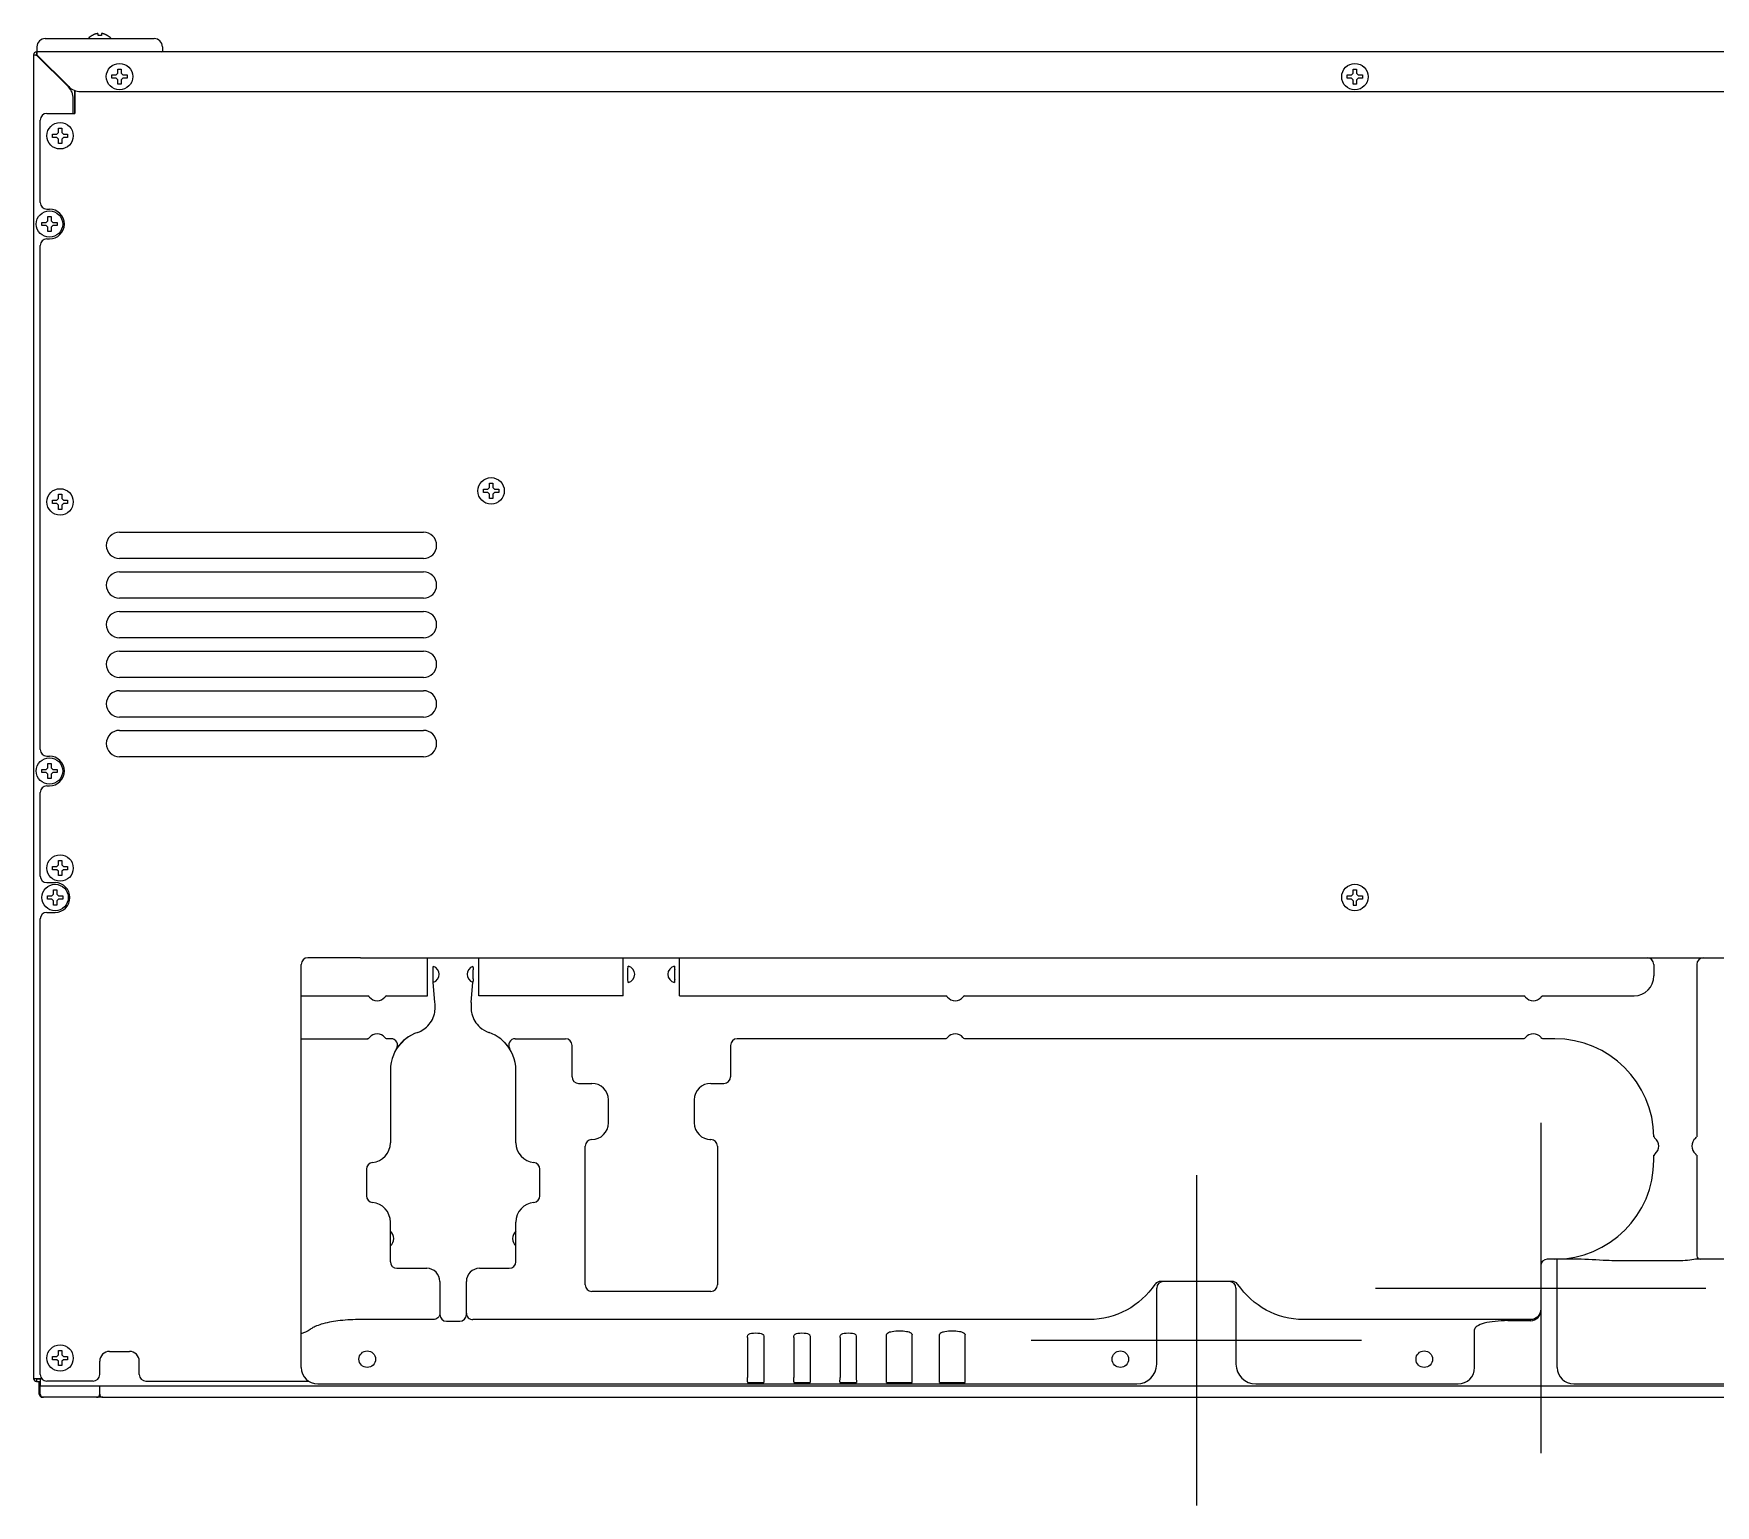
# Model space of a CAD drawing. Header units: millimetres. Extents: x -4975 to 152, y 3757 to 7264.
# Drawn here: x -4975 to -4465, y 5579 to 6024 of the extents above; entities that cross this region are included whole.
import ezdxf

# ---------------------------------------------------------------- set-up
doc = ezdxf.new("R2010")
doc.units = ezdxf.units.MM
doc.header["$LTSCALE"] = 346.5
doc.layers.get('0').update_dxf_attribs({"linetype": 'CONTINUOUS'})
doc.layers.add('GEOM', color=7, linetype='CONTINUOUS')

msp = doc.modelspace()

# ---------------------------------------------------------------- linework, layer by layer
at = {"color": 7, "linetype": 'Continuous'}
for p, q in [((-4956.84, 6023.64), (-4956.84, 6023.68)), ((-4955.04, 6023.64), (-4955.04, 6024.19)), ((-4954.04, 6024.19), (-4954.04, 6023.64)), ((-4952.24, 6023.68), (-4952.24, 6023.64)), ((-4973.54, 6020.24), (-4973.52, 6018.94)), ((-4935.54, 6020.2), (-4935.56, 6018.94)), ((-4875.54, 5744.45), (-4891.54, 5744.45)), ((-4796.62, 5744.45), (-4778.46, 5744.45)), ((-4893.54, 5620.45), (-4893.54, 5742.45)), ((-4853.57, 5738.13), (-4853.57, 5740.76)), ((-4841.51, 5738.13), (-4841.51, 5740.76)), ((-4794.61, 5738.01), (-4794.61, 5740.89)), ((-4780.47, 5738.01), (-4780.47, 5740.89)), ((-4893.54, 5732.95), (-4873.31, 5732.95)), ((-4796.09, 5732.95), (-4796.62, 5732.95)), ((-4778.98, 5732.95), (-4698.31, 5732.95)), ((-4692.77, 5732.95), (-4523.31, 5732.95)), ((-4517.77, 5732.95), (-4490.04, 5732.95)), ((-4893.54, 5719.95), (-4873.31, 5719.95)), ((-4866.36, 5719.95), (-4867.77, 5719.95)), ((-4828.72, 5719.95), (-4813.54, 5719.95)), ((-4811.54, 5708.45), (-4811.54, 5717.95)), ((-4763.54, 5717.95), (-4763.54, 5708.45)), ((-4698.31, 5719.95), (-4761.54, 5719.95)), ((-4523.31, 5719.95), (-4692.77, 5719.95)), ((-4514.04, 5719.95), (-4517.77, 5719.95)), ((-4866.54, 5710.45), (-4866.54, 5688.45)), ((-4828.54, 5688.45), (-4828.54, 5710.45)), ((-4809.54, 5706.45), (-4805.54, 5706.45)), ((-4769.54, 5706.45), (-4765.54, 5706.45)), ((-4800.54, 5694.45), (-4800.54, 5701.45)), ((-4774.54, 5701.45), (-4774.54, 5694.45)), ((-4807.54, 5645.45), (-4807.54, 5687.45)), ((-4805.43, 5689.45), (-4805.42, 5689.45)), ((-4769.8, 5689.45), (-4769.58, 5689.45)), ((-4767.54, 5687.45), (-4767.54, 5645.45)), ((-4871.88, 5682.48), (-4871.85, 5682.49)), ((-4823.2, 5682.48), (-4823.23, 5682.49)), ((-4484.04, 5683.2), (-4484.04, 5684.68)), ((-4471.04, 5684.68), (-4471.04, 5654.2)), ((-4873.8, 5680.48), (-4873.8, 5672.41)), ((-4821.27, 5672.41), (-4821.27, 5680.48)), ((-4871.88, 5670.41), (-4871.84, 5670.41)), ((-4823.2, 5670.41), (-4823.23, 5670.41)), ((-4866.54, 5661.18), (-4866.54, 5664.45)), ((-4828.54, 5652.45), (-4828.54, 5664.45)), ((-4866.54, 5652.45), (-4866.54, 5661.17)), ((-4513.29, 5653.21), (-4516.29, 5653.2)), ((-4507.16, 5653.2), (-4516.29, 5653.2)), ((-4513.29, 5620.45), (-4513.29, 5653.2)), ((-4460.73, 5653.2), (-4470.84, 5653.2)), ((-4864.54, 5650.45), (-4855.54, 5650.45)), ((-4851.54, 5646.45), (-4851.54, 5636.45)), ((-4843.54, 5636.45), (-4843.54, 5646.45)), ((-4839.54, 5650.45), (-4830.54, 5650.45)), ((-4611.62, 5646.45), (-4633.45, 5646.45)), ((-4518.29, 5651.2), (-4518.29, 5637.71)), ((-4518.29, 5651.2), (-4518.29, 5637.71)), ((-4769.54, 5643.45), (-4805.54, 5643.45)), ((-4634.54, 5621.45), (-4634.54, 5644.45)), ((-4610.54, 5644.45), (-4610.54, 5621.45)), ((-4849.54, 5634.45), (-4845.54, 5634.45)), ((-4538.29, 5620.45), (-4538.29, 5631.93)), ((-4528.29, 5634.61), (-4521.29, 5634.61)), ((-4758.39, 5629.48), (-4758.39, 5617.45)), ((-4753.49, 5629.48), (-4753.49, 5617.45)), ((-4744.39, 5629.48), (-4744.39, 5617.45)), ((-4739.49, 5629.48), (-4739.49, 5617.45)), ((-4730.39, 5629.48), (-4730.39, 5617.45)), ((-4725.49, 5629.48), (-4725.49, 5617.45)), ((-4716.34, 5615.89), (-4716.34, 5630.45)), ((-4708.54, 5615.89), (-4708.54, 5630.45)), ((-4700.34, 5615.89), (-4700.34, 5630.45)), ((-4692.54, 5615.89), (-4692.54, 5630.45)), ((-4634.54, 5628.7), (-4610.54, 5628.7)), ((-4758.44, 5616.12), (-4758.44, 5615.89)), ((-4758.44, 5615.89), (-4753.44, 5615.89)), ((-4753.44, 5616.12), (-4753.44, 5615.89)), ((-4744.44, 5616.12), (-4744.44, 5615.89)), ((-4744.44, 5615.89), (-4739.44, 5615.89)), ((-4739.44, 5616.12), (-4739.44, 5615.89)), ((-4730.44, 5616.12), (-4730.44, 5615.89)), ((-4730.44, 5615.89), (-4725.44, 5615.89)), ((-4725.44, 5616.12), (-4725.44, 5615.89)), ((-4716.34, 5615.89), (-4708.54, 5615.89)), ((-4700.34, 5615.89), (-4692.54, 5615.89)), ((-4888.54, 5615.45), (-4640.54, 5615.45)), ((-4604.54, 5615.45), (-4543.29, 5615.45)), ((-4508.29, 5615.45), (-4432.54, 5615.45))]:
    msp.add_line(p, q, dxfattribs=at)
for p, q in [((-4855.31, 5732.95), (-4855.31, 5744.45)), ((-4839.77, 5732.95), (-4839.77, 5744.45)), ((-4796.09, 5732.95), (-4796.09, 5744.45)), ((-4778.98, 5732.95), (-4778.98, 5744.45))]:
    msp.add_line(p, q)
at = {"color": 4}
for p, q in [((-4518.29, 5694.45), (-4518.29, 5594.45)), ((-4568.29, 5644.45), (-4468.29, 5644.45))]:
    msp.add_line(p, q, dxfattribs=at)
at = {"color": 1}
for p, q in [((-4622.54, 5678.7), (-4622.54, 5578.7)), ((-4672.54, 5628.7), (-4572.54, 5628.7))]:
    msp.add_line(p, q, dxfattribs=at)
at = {"color": 9, "linetype": 'Continuous'}
for p, q in [((-4476.04, 5652.74), (-4495.23, 5652.74)), ((-4853.54, 5634.95), (-4875.54, 5634.95)), ((-4654.89, 5634.95), (-4841.54, 5634.95)), ((-4521.29, 5634.95), (-4590.19, 5634.95))]:
    msp.add_line(p, q, dxfattribs=at)
at = {"color": 7, "linetype": 'Continuous'}
for points in [[(-4716.34, 5630.35), (-4716.34, 5630.41), (-4716.33, 5630.45)], [(-4708.55, 5630.45), (-4708.54, 5630.41), (-4708.54, 5630.35)], [(-4700.34, 5630.35), (-4700.34, 5630.41), (-4700.33, 5630.45)], [(-4692.55, 5630.45), (-4692.54, 5630.41), (-4692.54, 5630.35)]]:
    msp.add_lwpolyline(points, dxfattribs=at)
for centre in [(-4873.54, 5622.95), (-4645.54, 5622.95), (-4553.54, 5622.95)]:
    msp.add_circle(centre, 2.5, dxfattribs=at)
for centre, radius, start, end in [((-4954.34, 6019.58), 4.8, 121.3727, 139.1838), ((-4954.35, 6019.59), 4.75, 118.9687, 121.5341), ((-4954.35, 6019.59), 4.75, 118.0074, 118.9684), ((-4954.35, 6019.6), 4.75, 116.6813, 118.0074), ((-4954.36, 6019.6), 4.74, 115.5402, 116.6812), ((-4954.36, 6019.6), 4.74, 114.5722, 115.5402), ((-4954.36, 6019.61), 4.73, 113.3175, 114.5722), ((-4954.36, 6019.61), 4.73, 112.5474, 113.3174), ((-4954.36, 6019.62), 4.72, 111.0025, 112.5476), ((-4954.37, 6019.63), 4.72, 110.5181, 111.0023), ((-4954.37, 6019.64), 4.7, 108.4656, 110.5187), ((-4954.38, 6019.65), 4.68, 107.3773, 108.465), ((-4954.38, 6019.67), 4.67, 106.3949, 107.3772), ((-4954.39, 6019.7), 4.64, 104.3176, 106.3964), ((-4955.28, 6022.2), 2.01, 95.2585, 97.2741), ((-4955.29, 6022.22), 1.98, 94.6009, 95.2558), ((-4955.29, 6022.24), 1.97, 93.2167, 94.6016), ((-4955.29, 6022.25), 1.96, 92.3765, 93.2159), ((-4955.29, 6022.25), 1.95, 91.1545, 92.3767), ((-4955.29, 6022.26), 1.95, 89.0741, 91.1541), ((-4955.29, 6022.26), 1.95, 88.0037, 89.0738), ((-4955.29, 6022.25), 1.96, 86.9771, 88.0037), ((-4955.29, 6022.24), 1.97, 85.714, 86.9766), ((-4955.29, 6022.23), 1.98, 84.8627, 85.7144), ((-4955.29, 6022.2), 2.01, 82.7256, 84.8598), ((-4954.54, 6019.88), 3.8, 82.4351, 97.5649), ((-4953.78, 6022.2), 2.01, 95.1401, 97.2744), ((-4953.79, 6022.23), 1.98, 94.2856, 95.1372), ((-4953.79, 6022.24), 1.97, 93.0233, 94.286), ((-4953.79, 6022.25), 1.96, 91.9964, 93.0228), ((-4953.79, 6022.26), 1.95, 90.9261, 91.9964), ((-4953.79, 6022.26), 1.95, 88.8459, 90.9258), ((-4953.79, 6022.25), 1.96, 87.6234, 88.8455), ((-4953.79, 6022.25), 1.96, 86.7841, 87.6235), ((-4953.79, 6022.24), 1.97, 85.3984, 86.7833), ((-4953.79, 6022.22), 1.98, 84.7442, 85.3991), ((-4953.79, 6022.2), 2.01, 82.7259, 84.7415), ((-4954.68, 6019.7), 4.64, 73.6036, 75.6824), ((-4954.69, 6019.67), 4.67, 72.6228, 73.6051), ((-4954.7, 6019.65), 4.68, 71.535, 72.6227), ((-4954.7, 6019.64), 4.7, 69.4813, 71.5344), ((-4954.71, 6019.63), 4.72, 68.9977, 69.4819), ((-4954.71, 6019.62), 4.72, 67.4524, 68.9975), ((-4954.71, 6019.61), 4.73, 66.6826, 67.4526), ((-4954.72, 6019.61), 4.73, 65.4278, 66.6825), ((-4954.72, 6019.6), 4.74, 64.4598, 65.4278), ((-4954.72, 6019.6), 4.74, 63.3188, 64.4598), ((-4954.72, 6019.6), 4.75, 61.9926, 63.3187), ((-4954.72, 6019.59), 4.75, 61.0316, 61.9926), ((-4954.72, 6019.59), 4.75, 58.4659, 61.0313), ((-4954.74, 6019.58), 4.8, 40.8162, 58.6273), ((-4973.27, 6018.95), 0.25, 181, 270), ((-4935.81, 6018.95), 0.25, 270, 359), ((-4891.54, 5742.45), 2, 90, 180), ((-4854.29, 5739.45), 2.5, 287.8061, 72.1939), ((-4840.79, 5739.45), 2.5, 107.8061, 252.1939), ((-4795.04, 5739.45), 2.5, 281.8812, 78.1188), ((-4780.04, 5739.45), 2.5, 101.8812, 258.1188), ((-4490.04, 5738.95), 6, 270, 0), ((-4873.66, 5731.95), 1, 38.6822, 72.8946), ((-4867.42, 5731.95), 1, 107.1064, 141.3178), ((-4698.66, 5731.95), 1, 38.6822, 72.8946), ((-4692.42, 5731.95), 1, 107.1064, 141.3178), ((-4523.66, 5731.95), 1, 38.6822, 72.8946), ((-4517.42, 5731.95), 1, 107.1064, 141.3178), ((-4870.54, 5734.45), 3, 218.6822, 321.3178), ((-4695.54, 5734.45), 3, 218.6822, 321.3178), ((-4520.54, 5734.45), 3, 218.6822, 321.3178), ((-4873.66, 5720.95), 1, 287.1064, 321.3178), ((-4870.54, 5718.45), 3, 38.6822, 141.3178), ((-4867.42, 5720.95), 1, 218.6822, 252.8946), ((-4854.54, 5710.45), 12, 135.213, 180), ((-4866.36, 5717.95), 2, 327.6076, 90), ((-4854.54, 5710.45), 12, 120.1663, 134.8711), ((-4840.54, 5710.45), 12, 0, 44.6503), ((-4828.72, 5717.95), 2, 90, 212.3924), ((-4813.54, 5717.95), 2, 0, 90), ((-4761.54, 5717.95), 2, 90, 180), ((-4698.66, 5720.95), 1, 287.1064, 321.3178), ((-4695.54, 5718.45), 3, 38.6822, 141.3178), ((-4692.42, 5720.95), 1, 218.6822, 252.8946), ((-4523.66, 5720.95), 1, 287.1064, 321.3178), ((-4520.54, 5718.45), 3, 38.6822, 141.3178), ((-4517.42, 5720.95), 1, 218.6822, 252.8946), ((-4514.04, 5689.95), 30, 0.5028, 90), ((-4809.54, 5708.45), 2, 180, 270), ((-4765.54, 5708.45), 2, 270, 0), ((-4805.54, 5701.45), 5, 0, 90), ((-4769.54, 5701.45), 5, 90, 180), ((-4805.54, 5694.45), 5, 270, 0), ((-4769.54, 5694.45), 5, 180, 270), ((-4872.54, 5688.45), 6, 275.2715, 0), ((-4822.54, 5688.45), 6, 180, 264.7285), ((-4805.54, 5687.45), 2, 90, 180), ((-4769.54, 5687.45), 2, 0, 90), ((-4483.04, 5690.57), 1, 181.16, 231.4343), ((-4485.54, 5687.45), 3, 308.6822, 51.4343), ((-4469.54, 5687.45), 3, 128.6822, 231.3178), ((-4472.04, 5690.57), 1, 308.6822, 342.8944), ((-4871.8, 5680.48), 2, 95.2715, 180), ((-4823.27, 5680.48), 2, 0, 84.7285), ((-4514.04, 5683.2), 30, 270, 0), ((-4483.04, 5684.32), 1, 128.6822, 162.8941), ((-4472.04, 5684.32), 1, 17.1064, 51.3178), ((-4871.8, 5672.41), 2, 180, 264.7285), ((-4823.27, 5672.41), 2, 275.2715, 0), ((-4872.54, 5664.45), 6, 0, 84.7285), ((-4822.54, 5664.45), 6, 95.2715, 180), ((-4868.54, 5659.45), 3, 311.8104, 48.1898), ((-4826.54, 5659.45), 3, 131.8104, 228.1898), ((-4864.54, 5652.45), 2, 180, 270), ((-4830.54, 5652.45), 2, 270, 0), ((-4516.29, 5651.2), 2, 90, 180), ((-4516.29, 5651.2), 2, 90, 180), ((-4470.04, 5654.2), 1, 180, 270), ((-4855.54, 5646.45), 4, 0, 90), ((-4839.54, 5646.45), 4, 90, 180), ((-4632.54, 5644.45), 2, 90, 180), ((-4612.54, 5644.45), 2, 0, 90), ((-4805.54, 5645.45), 2, 180, 270), ((-4769.54, 5645.45), 2, 270, 0), ((-4849.54, 5636.45), 2, 180, 270), ((-4845.54, 5636.45), 2, 270, 0), ((-4709.54, 5629.7), 1.29, 55.1941, 57.128), ((-4693.54, 5629.7), 1.29, 55.1941, 57.128), ((-4640.54, 5621.45), 6, 270, 0), ((-4604.54, 5621.45), 6, 180, 270), ((-4888.54, 5620.45), 5, 180, 270), ((-4543.29, 5620.45), 5, 270, 0), ((-4508.29, 5620.45), 5, 180, 270)]:
    msp.add_arc(centre, radius, start, end, dxfattribs=at)
for centre, major_axis, ratio, start_param, end_param in [((-4521.29, 5637.71), (0, 3.11), 0.965926, -3.141593, -1.570796), ((-4521.29, 5637.71), (0, 3.11), 0.965926, -3.141593, -1.570796), ((-4528.29, 5631.93), (10, 0), 0.267949, 1.570796, 3.141593), ((-4755.94, 5630.12), (2.5, 0), 0.267949, 0.51953, 2.622062), ((-4741.94, 5630.12), (2.5, 0), 0.267949, 0.51953, 2.622062), ((-4727.94, 5630.12), (2.5, 0), 0.267949, 0.51953, 2.622062)]:
    msp.add_ellipse(centre, major_axis=major_axis, ratio=ratio, start_param=start_param, end_param=end_param, dxfattribs=at)
for points, knots in [([(-4853.57, 5740.76), (-4853.57, 5741.01), (-4853.59, 5741.4), (-4853.53, 5741.65), (-4853.55, 5741.84), (-4853.52, 5741.83)], [0, 0, 0, 0, 0.700622, 0.9229, 1, 1, 1, 1]), ([(-4853.52, 5737.07), (-4853.55, 5737.06), (-4853.53, 5737.25), (-4853.59, 5737.49), (-4853.57, 5737.88), (-4853.57, 5738.13)], [0, 0, 0, 0, 0.0771, 0.299378, 1, 1, 1, 1]), ([(-4841.55, 5741.83), (-4841.53, 5741.84), (-4841.55, 5741.65), (-4841.49, 5741.4), (-4841.51, 5741.01), (-4841.51, 5740.76)], [0, 0, 0, 0, 0.0771, 0.299378, 1, 1, 1, 1]), ([(-4841.51, 5738.13), (-4841.51, 5737.88), (-4841.49, 5737.49), (-4841.55, 5737.25), (-4841.53, 5737.06), (-4841.55, 5737.07)], [0, 0, 0, 0, 0.700622, 0.9229, 1, 1, 1, 1]), ([(-4794.61, 5740.89), (-4794.61, 5741.12), (-4794.61, 5741.48), (-4794.56, 5741.74), (-4794.55, 5741.9), (-4794.52, 5741.89)], [0, 0, 0, 0, 0.704795, 0.921831, 1, 1, 1, 1]), ([(-4794.52, 5737), (-4794.55, 5737), (-4794.56, 5737.15), (-4794.61, 5737.41), (-4794.61, 5737.77), (-4794.61, 5738.01)], [0, 0, 0, 0, 0.078169, 0.295205, 1, 1, 1, 1]), ([(-4780.55, 5741.89), (-4780.53, 5741.9), (-4780.51, 5741.74), (-4780.47, 5741.48), (-4780.47, 5741.12), (-4780.47, 5740.89)], [0, 0, 0, 0, 0.078169, 0.295205, 1, 1, 1, 1]), ([(-4780.47, 5738.01), (-4780.47, 5737.77), (-4780.47, 5737.41), (-4780.51, 5737.15), (-4780.53, 5737), (-4780.55, 5737)], [0, 0, 0, 0, 0.704795, 0.921831, 1, 1, 1, 1]), ([(-4712.44, 5631.43), (-4713.18, 5631.43), (-4714.41, 5631.33), (-4715.67, 5631.05), (-4716.08, 5630.76)], [0, 0, 0, 0, 0.598744, 1, 1, 1, 1]), ([(-4708.84, 5630.79), (-4709.25, 5631.06), (-4710.49, 5631.33), (-4711.71, 5631.43), (-4712.44, 5631.43)], [0, 0, 0, 0, 0.405633, 1, 1, 1, 1]), ([(-4696.44, 5631.43), (-4697.18, 5631.43), (-4698.41, 5631.33), (-4699.67, 5631.05), (-4700.08, 5630.76)], [0, 0, 0, 0, 0.598744, 1, 1, 1, 1]), ([(-4692.84, 5630.79), (-4693.25, 5631.06), (-4694.49, 5631.33), (-4695.71, 5631.43), (-4696.44, 5631.43)], [0, 0, 0, 0, 0.405633, 1, 1, 1, 1]), ([(-4758.39, 5629.48), (-4758.39, 5629.59), (-4758.38, 5629.92), (-4758.32, 5630.35), (-4758.11, 5630.45)], [0, 0, 0, 0, 0.325324, 1, 1, 1, 1]), ([(-4753.77, 5630.45), (-4753.71, 5630.42), (-4753.46, 5630.16), (-4753.49, 5629.77), (-4753.49, 5629.48)], [0, 0, 0, 0, 0.178717, 1, 1, 1, 1]), ([(-4744.39, 5629.48), (-4744.39, 5629.59), (-4744.38, 5629.92), (-4744.32, 5630.35), (-4744.11, 5630.45)], [0, 0, 0, 0, 0.325324, 1, 1, 1, 1]), ([(-4739.77, 5630.45), (-4739.71, 5630.42), (-4739.46, 5630.16), (-4739.49, 5629.77), (-4739.49, 5629.48)], [0, 0, 0, 0, 0.178717, 1, 1, 1, 1]), ([(-4730.39, 5629.48), (-4730.39, 5629.59), (-4730.38, 5629.92), (-4730.32, 5630.35), (-4730.11, 5630.45)], [0, 0, 0, 0, 0.325324, 1, 1, 1, 1]), ([(-4725.77, 5630.45), (-4725.71, 5630.42), (-4725.46, 5630.16), (-4725.49, 5629.77), (-4725.49, 5629.48)], [0, 0, 0, 0, 0.178717, 1, 1, 1, 1]), ([(-4758.44, 5616.12), (-4758.44, 5616.22), (-4758.42, 5616.66), (-4758.39, 5617.1), (-4758.39, 5617.45)], [0, 0, 0, 0, 0.220017, 1, 1, 1, 1]), ([(-4753.49, 5617.45), (-4753.49, 5617.1), (-4753.46, 5616.66), (-4753.44, 5616.22), (-4753.44, 5616.12)], [0, 0, 0, 0, 0.780418, 1, 1, 1, 1]), ([(-4744.44, 5616.12), (-4744.44, 5616.22), (-4744.42, 5616.66), (-4744.39, 5617.1), (-4744.39, 5617.45)], [0, 0, 0, 0, 0.220017, 1, 1, 1, 1]), ([(-4739.49, 5617.45), (-4739.49, 5617.1), (-4739.46, 5616.66), (-4739.44, 5616.22), (-4739.44, 5616.12)], [0, 0, 0, 0, 0.780418, 1, 1, 1, 1]), ([(-4730.44, 5616.12), (-4730.44, 5616.22), (-4730.42, 5616.66), (-4730.39, 5617.1), (-4730.39, 5617.45)], [0, 0, 0, 0, 0.220017, 1, 1, 1, 1]), ([(-4725.49, 5617.45), (-4725.49, 5617.1), (-4725.46, 5616.66), (-4725.44, 5616.22), (-4725.44, 5616.12)], [0, 0, 0, 0, 0.780418, 1, 1, 1, 1])]:
    msp.add_open_spline(points, degree=3, knots=knots, dxfattribs=at)
at = {"color": 9, "linetype": 'Continuous'}
for points, knots in [([(-4495.23, 5652.74), (-4496.25, 5652.74), (-4500.23, 5652.84), (-4504.2, 5653.2), (-4507.16, 5653.2)], [0, 0, 0, 0, 0.257069, 1, 1, 1, 1]), ([(-4470.84, 5653.2), (-4471.6, 5653.2), (-4473.32, 5652.87), (-4475.06, 5652.74), (-4476.04, 5652.74)], [0, 0, 0, 0, 0.435713, 1, 1, 1, 1]), ([(-4635.11, 5645.57), (-4637.28, 5642.39), (-4643.2, 5636.95), (-4651.04, 5634.93), (-4654.89, 5634.95)], [0, 0, 0, 0, 0.5003, 1, 1, 1, 1]), ([(-4590.19, 5634.95), (-4594.04, 5634.93), (-4601.87, 5636.95), (-4607.79, 5642.39), (-4609.97, 5645.57)], [0, 0, 0, 0, 0.499629, 1, 1, 1, 1]), ([(-4851.54, 5636.88), (-4851.54, 5636.38), (-4851.98, 5635.34), (-4853.03, 5634.95), (-4853.54, 5634.95)], [0, 0, 0, 0, 0.493895, 1, 1, 1, 1]), ([(-4843.54, 5636.88), (-4843.54, 5636.38), (-4843.09, 5635.34), (-4842.05, 5634.95), (-4841.54, 5634.95)], [0, 0, 0, 0, 0.493895, 1, 1, 1, 1]), ([(-4875.54, 5634.95), (-4877.61, 5634.95), (-4881.45, 5634.74), (-4885.92, 5634.03), (-4888.8, 5633.09), (-4890.47, 5632.33), (-4891.54, 5631.33), (-4893.54, 5630.66)], [0, 0, 0, 0, 0.361961, 0.66909, 0.789306, 0.883588, 1, 1, 1, 1])]:
    msp.add_open_spline(points, degree=3, knots=knots, dxfattribs=at)
for points in [[(-4634.17, 5646.31), (-4634.54, 5646.17), (-4634.88, 5645.9), (-4635.11, 5645.57)], [(-4609.97, 5645.57), (-4610.19, 5645.9), (-4610.53, 5646.17), (-4610.91, 5646.31)], [(-4518.52, 5636.77), (-4518.82, 5636.06), (-4519.47, 5635.43), (-4520.2, 5635.15)], [(-4518.29, 5637.91), (-4518.29, 5637.53), (-4518.37, 5637.13), (-4518.52, 5636.77)], [(-4520.2, 5635.15), (-4520.54, 5635.01), (-4520.92, 5634.95), (-4521.29, 5634.95)]]:
    msp.add_open_spline(points, degree=3, dxfattribs=at)
at = {"color": 7, "linetype": 'Continuous'}
for points in [[(-4633.45, 5646.45), (-4633.7, 5646.45), (-4633.94, 5646.4), (-4634.17, 5646.31)], [(-4610.91, 5646.31), (-4611.13, 5646.4), (-4611.38, 5646.45), (-4611.62, 5646.45)], [(-4716.08, 5630.76), (-4716.19, 5630.68), (-4716.3, 5630.58), (-4716.33, 5630.45)], [(-4708.55, 5630.45), (-4708.58, 5630.58), (-4708.69, 5630.68), (-4708.8, 5630.76)], [(-4700.08, 5630.76), (-4700.19, 5630.68), (-4700.3, 5630.58), (-4700.33, 5630.45)], [(-4692.55, 5630.45), (-4692.58, 5630.58), (-4692.69, 5630.68), (-4692.8, 5630.76)]]:
    msp.add_open_spline(points, degree=3, dxfattribs=at)
at = {"layer": 'GEOM', "color": 7, "linetype": 'Continuous'}
for p, q in [((-4973.64, 6018.7), (-4973.64, 6018.51)), ((-4175.44, 6018.7), (-4973.64, 6018.7)), ((-4973.64, 6018.51), (-4973.64, 6017.88)), ((-4971.04, 6022.7), (-4938.04, 6022.7)), ((-4935.54, 6020.24), (-4935.54, 6020.2)), ((-4974.54, 6017.8), (-4974.54, 5617.1)), ((-4974.54, 6017.8), (-4974.35, 6017.8)), ((-4974.35, 6017.8), (-4973.72, 6017.8)), ((-4964, 6008.06), (-4973.64, 6017.7)), ((-4973.54, 6017.8), (-4963.9, 6008.16)), ((-4949.04, 6012.2), (-4949.04, 6013.5)), ((-4949.04, 6013.5), (-4948.04, 6013.5)), ((-4948.04, 6013.5), (-4948.04, 6012.2)), ((-4575.04, 6012.2), (-4575.04, 6013.5)), ((-4575.04, 6013.5), (-4574.04, 6013.5)), ((-4574.04, 6013.5), (-4574.04, 6012.2)), ((-4950.84, 6010.7), (-4950.84, 6011.7)), ((-4950.84, 6011.7), (-4949.54, 6011.7)), ((-4949.54, 6010.7), (-4950.84, 6010.7)), ((-4949.54, 6011.7), (-4949.04, 6012.2)), ((-4949.04, 6010.2), (-4949.54, 6010.7)), ((-4949.04, 6008.9), (-4949.04, 6010.2)), ((-4948.04, 6008.9), (-4949.04, 6008.9)), ((-4948.04, 6012.2), (-4947.54, 6011.7)), ((-4947.54, 6010.7), (-4948.04, 6010.2)), ((-4948.04, 6010.2), (-4948.04, 6008.9)), ((-4947.54, 6011.7), (-4946.24, 6011.7)), ((-4946.24, 6010.7), (-4947.54, 6010.7)), ((-4946.24, 6011.7), (-4946.24, 6010.7)), ((-4576.84, 6010.7), (-4576.84, 6011.7)), ((-4576.84, 6011.7), (-4575.54, 6011.7)), ((-4575.54, 6010.7), (-4576.84, 6010.7)), ((-4575.54, 6011.7), (-4575.04, 6012.2)), ((-4575.04, 6010.2), (-4575.54, 6010.7)), ((-4575.04, 6008.9), (-4575.04, 6010.2)), ((-4574.04, 6008.9), (-4575.04, 6008.9)), ((-4574.04, 6012.2), (-4573.54, 6011.7)), ((-4573.54, 6010.7), (-4574.04, 6010.2)), ((-4574.04, 6010.2), (-4574.04, 6008.9)), ((-4573.54, 6011.7), (-4572.24, 6011.7)), ((-4572.24, 6010.7), (-4573.54, 6010.7)), ((-4572.24, 6011.7), (-4572.24, 6010.7)), ((-4962.54, 6000.04), (-4962.54, 6004.53)), ((-4962.04, 6006.99), (-4962.04, 6000.04)), ((-4962.04, 6000.04), (-4962.04, 6006.99)), ((-4960.37, 6006.7), (-4188.71, 6006.7)), ((-4972.54, 5973.08), (-4972.54, 5998.04)), ((-4970.54, 6000.04), (-4962.04, 6000.04)), ((-4968.84, 5992.8), (-4968.84, 5993.8)), ((-4968.84, 5993.8), (-4967.54, 5993.8)), ((-4967.54, 5992.8), (-4968.84, 5992.8)), ((-4967.54, 5993.8), (-4967.04, 5994.3)), ((-4967.04, 5992.3), (-4967.54, 5992.8)), ((-4967.04, 5994.3), (-4967.04, 5995.6)), ((-4967.04, 5995.6), (-4966.04, 5995.6)), ((-4966.04, 5995.6), (-4966.04, 5994.3)), ((-4966.04, 5994.3), (-4965.54, 5993.8)), ((-4965.54, 5992.8), (-4966.04, 5992.3)), ((-4965.54, 5993.8), (-4964.24, 5993.8)), ((-4964.24, 5992.8), (-4965.54, 5992.8)), ((-4964.24, 5993.8), (-4964.24, 5992.8)), ((-4967.04, 5991), (-4967.04, 5992.3)), ((-4966.04, 5991), (-4967.04, 5991)), ((-4966.04, 5992.3), (-4966.04, 5991)), ((-4972.04, 5966.08), (-4972.04, 5967.08)), ((-4972.04, 5967.08), (-4970.74, 5967.08)), ((-4970.74, 5967.08), (-4970.24, 5967.58)), ((-4970.54, 5971.08), (-4969.74, 5971.08)), ((-4970.24, 5967.58), (-4970.24, 5968.88)), ((-4970.24, 5968.88), (-4969.24, 5968.88)), ((-4969.24, 5968.88), (-4969.24, 5967.58)), ((-4969.24, 5967.58), (-4968.74, 5967.08)), ((-4968.74, 5967.08), (-4967.44, 5967.08)), ((-4967.44, 5967.08), (-4967.44, 5966.08)), ((-4970.74, 5966.08), (-4972.04, 5966.08)), ((-4970.24, 5965.58), (-4970.74, 5966.08)), ((-4970.54, 5962.08), (-4969.74, 5962.08)), ((-4970.24, 5964.28), (-4970.24, 5965.58)), ((-4969.24, 5964.28), (-4970.24, 5964.28)), ((-4968.74, 5966.08), (-4969.24, 5965.58)), ((-4969.24, 5965.58), (-4969.24, 5964.28)), ((-4967.44, 5966.08), (-4968.74, 5966.08)), ((-4972.54, 5807.5), (-4972.54, 5960.08)), ((-4838.34, 5885.3), (-4838.34, 5886.3)), ((-4838.34, 5886.3), (-4837.04, 5886.3)), ((-4837.04, 5886.3), (-4836.54, 5886.8)), ((-4836.54, 5886.8), (-4836.54, 5888.1)), ((-4836.54, 5888.1), (-4835.54, 5888.1)), ((-4835.54, 5888.1), (-4835.54, 5886.8)), ((-4835.54, 5886.8), (-4835.04, 5886.3)), ((-4835.04, 5886.3), (-4833.74, 5886.3)), ((-4833.74, 5886.3), (-4833.74, 5885.3)), ((-4968.84, 5881.96), (-4968.84, 5882.96)), ((-4968.84, 5882.96), (-4967.54, 5882.96)), ((-4967.54, 5881.96), (-4968.84, 5881.96)), ((-4967.54, 5882.96), (-4967.04, 5883.46)), ((-4967.04, 5881.46), (-4967.54, 5881.96)), ((-4967.04, 5883.46), (-4967.04, 5884.76)), ((-4967.04, 5884.76), (-4966.04, 5884.76)), ((-4967.04, 5880.16), (-4967.04, 5881.46)), ((-4966.04, 5884.76), (-4966.04, 5883.46)), ((-4966.04, 5883.46), (-4965.54, 5882.96)), ((-4965.54, 5881.96), (-4966.04, 5881.46)), ((-4966.04, 5881.46), (-4966.04, 5880.16)), ((-4965.54, 5882.96), (-4964.24, 5882.96)), ((-4964.24, 5881.96), (-4965.54, 5881.96)), ((-4964.24, 5882.96), (-4964.24, 5881.96)), ((-4837.04, 5885.3), (-4838.34, 5885.3)), ((-4836.54, 5884.8), (-4837.04, 5885.3)), ((-4836.54, 5883.5), (-4836.54, 5884.8)), ((-4835.54, 5883.5), (-4836.54, 5883.5)), ((-4835.04, 5885.3), (-4835.54, 5884.8)), ((-4835.54, 5884.8), (-4835.54, 5883.5)), ((-4833.74, 5885.3), (-4835.04, 5885.3)), ((-4966.04, 5880.16), (-4967.04, 5880.16)), ((-4948.54, 5873.3), (-4856.54, 5873.3)), ((-4856.54, 5865.3), (-4948.54, 5865.3)), ((-4948.54, 5861.3), (-4856.54, 5861.3)), ((-4856.54, 5853.3), (-4948.54, 5853.3)), ((-4948.54, 5849.3), (-4856.54, 5849.3)), ((-4856.54, 5841.3), (-4948.54, 5841.3)), ((-4948.54, 5837.3), (-4856.54, 5837.3)), ((-4856.54, 5829.3), (-4948.54, 5829.3)), ((-4948.54, 5825.3), (-4856.54, 5825.3)), ((-4856.54, 5817.3), (-4948.54, 5817.3)), ((-4948.54, 5813.3), (-4856.54, 5813.3)), ((-4970.54, 5805.5), (-4969.74, 5805.5)), ((-4856.54, 5805.3), (-4948.54, 5805.3)), ((-4972.04, 5800.5), (-4972.04, 5801.5)), ((-4972.04, 5801.5), (-4970.74, 5801.5)), ((-4970.74, 5800.5), (-4972.04, 5800.5)), ((-4970.74, 5801.5), (-4970.24, 5802)), ((-4970.24, 5800), (-4970.74, 5800.5)), ((-4970.24, 5802), (-4970.24, 5803.3)), ((-4970.24, 5803.3), (-4969.24, 5803.3)), ((-4970.24, 5798.7), (-4970.24, 5800)), ((-4969.24, 5803.3), (-4969.24, 5802)), ((-4969.24, 5802), (-4968.74, 5801.5)), ((-4968.74, 5800.5), (-4969.24, 5800)), ((-4969.24, 5800), (-4969.24, 5798.7)), ((-4968.74, 5801.5), (-4967.44, 5801.5)), ((-4967.44, 5800.5), (-4968.74, 5800.5)), ((-4967.44, 5801.5), (-4967.44, 5800.5)), ((-4972.54, 5769.2), (-4972.54, 5794.5)), ((-4970.54, 5796.5), (-4969.74, 5796.5)), ((-4969.24, 5798.7), (-4970.24, 5798.7)), ((-4967.04, 5772.63), (-4967.04, 5773.93)), ((-4967.04, 5773.93), (-4966.04, 5773.93)), ((-4966.04, 5773.93), (-4966.04, 5772.63)), ((-4968.84, 5771.13), (-4968.84, 5772.13)), ((-4968.84, 5772.13), (-4967.54, 5772.13)), ((-4967.54, 5771.13), (-4968.84, 5771.13)), ((-4967.54, 5772.13), (-4967.04, 5772.63)), ((-4967.04, 5770.63), (-4967.54, 5771.13)), ((-4967.04, 5769.33), (-4967.04, 5770.63)), ((-4966.04, 5769.33), (-4967.04, 5769.33)), ((-4966.04, 5772.63), (-4965.54, 5772.13)), ((-4965.54, 5771.13), (-4966.04, 5770.63)), ((-4966.04, 5770.63), (-4966.04, 5769.33)), ((-4965.54, 5772.13), (-4964.24, 5772.13)), ((-4964.24, 5771.13), (-4965.54, 5771.13)), ((-4964.24, 5772.13), (-4964.24, 5771.13)), ((-4970.54, 5767.2), (-4968.04, 5767.2)), ((-4969.04, 5763.2), (-4968.54, 5763.7)), ((-4968.54, 5763.7), (-4968.54, 5765)), ((-4968.54, 5765), (-4967.54, 5765)), ((-4967.54, 5765), (-4967.54, 5763.7)), ((-4967.54, 5763.7), (-4967.04, 5763.2)), ((-4575.54, 5763.2), (-4575.04, 5763.7)), ((-4575.04, 5763.7), (-4575.04, 5765)), ((-4575.04, 5765), (-4574.04, 5765)), ((-4574.04, 5765), (-4574.04, 5763.7)), ((-4574.04, 5763.7), (-4573.54, 5763.2)), ((-4970.34, 5762.2), (-4970.34, 5763.2)), ((-4970.34, 5763.2), (-4969.04, 5763.2)), ((-4969.04, 5762.2), (-4970.34, 5762.2)), ((-4968.54, 5761.7), (-4969.04, 5762.2)), ((-4968.54, 5760.4), (-4968.54, 5761.7)), ((-4967.54, 5760.4), (-4968.54, 5760.4)), ((-4967.04, 5762.2), (-4967.54, 5761.7)), ((-4967.54, 5761.7), (-4967.54, 5760.4)), ((-4967.04, 5763.2), (-4965.74, 5763.2)), ((-4965.74, 5762.2), (-4967.04, 5762.2)), ((-4965.74, 5763.2), (-4965.74, 5762.2)), ((-4576.84, 5762.2), (-4576.84, 5763.2)), ((-4576.84, 5763.2), (-4575.54, 5763.2)), ((-4575.54, 5762.2), (-4576.84, 5762.2)), ((-4575.04, 5761.7), (-4575.54, 5762.2)), ((-4575.04, 5761.7), (-4575.04, 5760.4)), ((-4575.04, 5760.4), (-4574.04, 5760.4)), ((-4573.54, 5762.2), (-4574.04, 5761.7)), ((-4574.04, 5760.4), (-4574.04, 5761.7)), ((-4573.54, 5763.2), (-4572.24, 5763.2)), ((-4572.24, 5762.2), (-4573.54, 5762.2)), ((-4572.24, 5763.2), (-4572.24, 5762.2)), ((-4972.54, 5618.3), (-4972.54, 5756.2)), ((-4970.54, 5758.2), (-4968.04, 5758.2)), ((-4875.54, 5744.45), (-4796.62, 5744.45)), ((-4778.46, 5744.45), (-4429.54, 5744.45)), ((-4484.04, 5742.45), (-4484.04, 5738.95)), ((-4471.04, 5742.45), (-4471.04, 5690.22)), ((-4867.77, 5732.95), (-4855.31, 5732.95)), ((-4796.62, 5732.95), (-4839.77, 5732.95)), ((-4836.73, 5721.83), (-4836.66, 5721.8)), ((-4968.84, 5622.8), (-4968.84, 5623.8)), ((-4968.84, 5623.8), (-4967.54, 5623.8)), ((-4967.54, 5622.8), (-4968.84, 5622.8)), ((-4967.54, 5623.8), (-4967.04, 5624.3)), ((-4967.04, 5622.3), (-4967.54, 5622.8)), ((-4967.04, 5624.3), (-4967.04, 5625.6)), ((-4967.04, 5625.6), (-4966.04, 5625.6)), ((-4967.04, 5621), (-4967.04, 5622.3)), ((-4966.04, 5621), (-4967.04, 5621)), ((-4966.04, 5625.6), (-4966.04, 5624.3)), ((-4966.04, 5624.3), (-4965.54, 5623.8)), ((-4965.54, 5622.8), (-4966.04, 5622.3)), ((-4966.04, 5622.3), (-4966.04, 5621)), ((-4965.54, 5623.8), (-4964.24, 5623.8)), ((-4964.24, 5622.8), (-4965.54, 5622.8)), ((-4964.24, 5623.8), (-4964.24, 5622.8)), ((-4954.54, 5618.3), (-4954.54, 5622.3)), ((-4951.54, 5625.3), (-4945.54, 5625.3)), ((-4942.54, 5618.3), (-4942.54, 5622.3)), ((-4974.54, 5617.1), (-4972.1, 5617.1)), ((-4973.64, 5617), (-4973.64, 5616.2)), ((-4973.64, 5617), (-4972.54, 5617)), ((-4973.64, 5616.2), (-4972.54, 5616.2)), ((-4972.91, 5617.1), (-4972.91, 5617)), ((-4972.87, 5612.39), (-4972.91, 5616.2)), ((-4972.54, 5617.1), (-4972.54, 5614.9)), ((-4956.54, 5616.3), (-4970.54, 5616.3)), ((-4940.54, 5616.3), (-4891.33, 5616.3)), ((-4972.54, 5612.4), (-4972.54, 5614.9)), ((-4972.54, 5614.9), (-4176.54, 5614.9)), ((-4955.54, 5611.4), (-4971.94, 5611.4)), ((-4953.54, 5611.4), (-4955.54, 5611.4)), ((-4954.54, 5612.4), (-4954.54, 5614.9)), ((-4953.54, 5611.4), (-4195.54, 5611.4))]:
    msp.add_line(p, q, dxfattribs=at)
at = {"layer": 'GEOM', "color": 9, "linetype": 'Continuous'}
for p, q in [((-4853.03, 5730.94), (-4853.54, 5737.09)), ((-4842.04, 5730.94), (-4841.53, 5737.09))]:
    msp.add_line(p, q, dxfattribs=at)
at = {"layer": 'GEOM', "color": 7, "linetype": 'Continuous'}
for centre in [(-4948.54, 6011.2), (-4574.54, 6011.2), (-4966.54, 5993.3), (-4969.74, 5966.58), (-4966.54, 5882.46), (-4836.04, 5885.8), (-4969.74, 5801), (-4966.54, 5771.63), (-4968.04, 5762.7), (-4574.54, 5762.7), (-4966.54, 5623.3)]:
    msp.add_circle(centre, 4, dxfattribs=at)
for centre, radius, start, end in [((-4973.64, 6017.8), 0.9, 90, 180), ((-4973.64, 6017.8), 0.1, 90, 180), ((-4971.04, 6020.2), 2.5, 90, 179), ((-4938.04, 6020.2), 2.5, 1, 90), ((-4972.22, 6016.5), 1, 135.6069, 143.9031), ((-4965.03, 6012.45), 3.71, 172.6131, 175.3459), ((-4967.54, 6004.53), 5, 0, 45), ((-4960.37, 6011.7), 5, 225, 270), ((-4970.54, 5998.04), 2, 90, 180), ((-4970.54, 5973.08), 2, 180, 270), ((-4969.74, 5966.58), 4.5, 270, 90), ((-4970.54, 5960.08), 2, 90, 180), ((-4948.54, 5869.3), 4, 90, 270), ((-4856.54, 5869.3), 4, 270, 90), ((-4948.54, 5857.3), 4, 90, 270), ((-4856.54, 5857.3), 4, 270, 90), ((-4948.54, 5845.3), 4, 90, 270), ((-4856.54, 5845.3), 4, 270, 90), ((-4948.54, 5833.3), 4, 90, 270), ((-4856.54, 5833.3), 4, 270, 90), ((-4948.54, 5821.3), 4, 90, 270), ((-4856.54, 5821.3), 4, 270, 90), ((-4948.54, 5809.3), 4, 90, 270), ((-4856.54, 5809.3), 4, 270, 90), ((-4970.54, 5807.5), 2, 180, 270), ((-4969.74, 5801), 4.5, 270, 90), ((-4970.54, 5794.5), 2, 90, 180), ((-4970.54, 5769.2), 2, 180, 270), ((-4968.04, 5762.7), 4.5, 270, 90), ((-4970.54, 5756.2), 2, 90, 180), ((-4486.04, 5742.45), 2, 0, 90), ((-4469.04, 5742.45), 2, 90, 180), ((-4866.36, 5717.95), 2, 327.6076, 90), ((-4854.48, 5710.39), 12.08, 107.9483, 147.507), ((-4840.54, 5710.45), 12, 32.3924, 71.1243), ((-4951.54, 5622.3), 3, 90, 180), ((-4945.54, 5622.3), 3, 0, 90), ((-4973.64, 5617.1), 0.9, 180, 270), ((-4973.64, 5617.1), 0.1, 180, 270), ((-4970.54, 5618.3), 2, 180, 270), ((-4956.54, 5618.3), 2, 270, 0), ((-4940.54, 5618.3), 2, 180, 270), ((-4971.87, 5612.4), 1, 180.5, 266.1275), ((-4971.54, 5612.4), 1, 180, 270), ((-4955.54, 5612.4), 1, 270, 0), ((-4953.54, 5612.4), 1, 180, 270)]:
    msp.add_arc(centre, radius, start, end, dxfattribs=at)
at = {"layer": 'GEOM', "color": 9, "linetype": 'Continuous'}
for centre, radius, start, end in [((-4860.59, 5729.28), 7.59, 346.156, 0.8422), ((-4834.49, 5729.28), 7.59, 179.1583, 193.843), ((-4861.03, 5729.43), 8.06, 297.315, 312.3197), ((-4861.04, 5729.45), 8.08, 290.5191, 297.3008)]:
    msp.add_arc(centre, radius, start, end, dxfattribs=at)
at = {"layer": 'GEOM', "color": 7, "linetype": 'Continuous'}
for points, knots in [([(-4973.64, 6018.51), (-4973.62, 6018.4), (-4973.58, 6018.17), (-4973.55, 6017.93), (-4973.54, 6017.8)], [0, 0, 0, 0, 0.444743, 1, 1, 1, 1]), ([(-4973.64, 6017.88), (-4973.63, 6017.87), (-4973.59, 6017.85), (-4973.56, 6017.82), (-4973.54, 6017.8)], [0, 0, 0, 0, 0.232177, 1, 1, 1, 1]), ([(-4974.35, 6017.8), (-4974.24, 6017.78), (-4974.01, 6017.74), (-4973.77, 6017.71), (-4973.64, 6017.7)], [0, 0, 0, 0, 0.444743, 1, 1, 1, 1]), ([(-4973.72, 6017.8), (-4973.71, 6017.79), (-4973.69, 6017.75), (-4973.66, 6017.72), (-4973.64, 6017.7)], [0, 0, 0, 0, 0.232177, 1, 1, 1, 1])]:
    msp.add_open_spline(points, degree=3, knots=knots, dxfattribs=at)
at = {"layer": 'GEOM', "color": 9, "linetype": 'Continuous'}
for points in [[(-4853, 5729.39), (-4853.01, 5729.91), (-4853.02, 5730.42), (-4853.03, 5730.94)], [(-4842.04, 5730.94), (-4842.05, 5730.42), (-4842.06, 5729.91), (-4842.07, 5729.39)], [(-4855.6, 5723.47), (-4854.46, 5724.51), (-4853.59, 5725.96), (-4853.22, 5727.46)], [(-4841.85, 5727.46), (-4841.48, 5725.96), (-4840.62, 5724.51), (-4839.48, 5723.47)], [(-4839.48, 5723.47), (-4838.69, 5722.75), (-4837.73, 5722.18), (-4836.73, 5721.83)]]:
    msp.add_open_spline(points, degree=3, dxfattribs=at)

doc.saveas('drawing.dxf')
